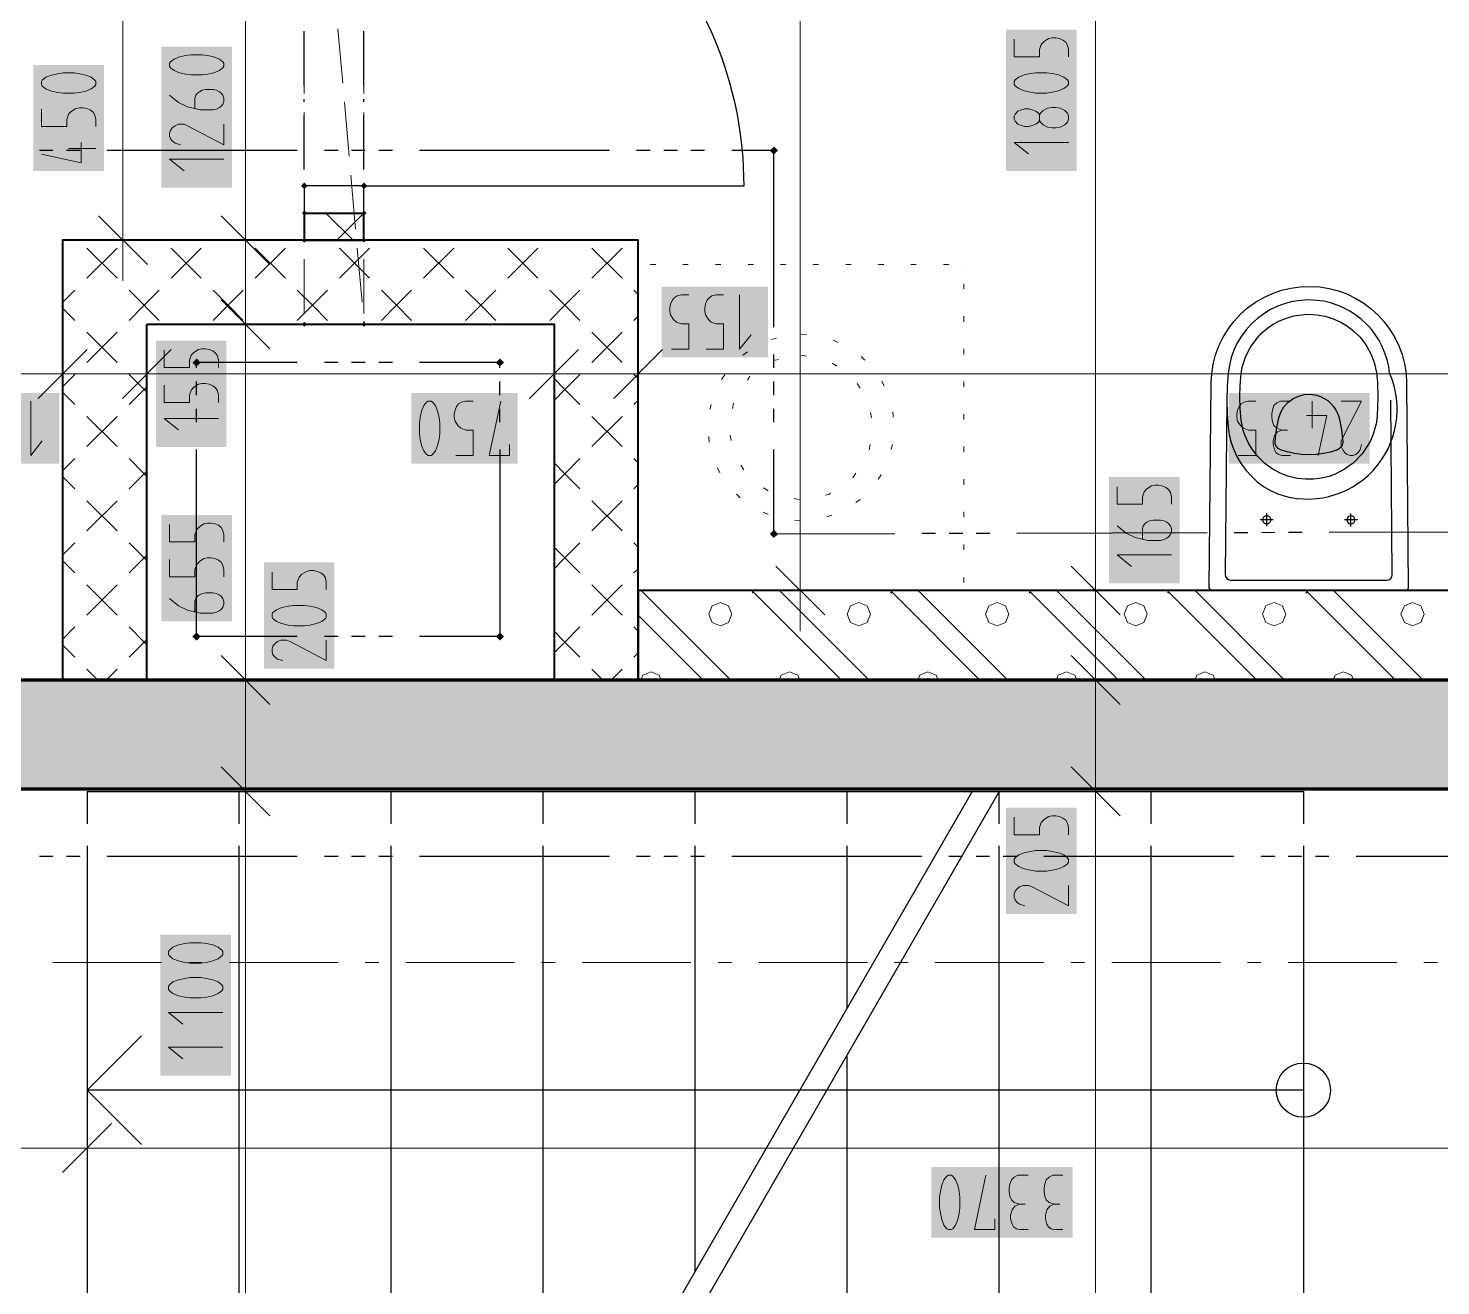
# Model space of a CAD drawing. Header units: millimetres. Extents: x 0 to 594, y 0 to 420.
# Drawn here: x 510.83 to 537.13, y 254.21 to 277.61 of the extents above; entities that cross this region are included whole.
import ezdxf

# ---------------------------------------------------------------- set-up
doc = ezdxf.new("R2010")
doc.units = ezdxf.units.MM
doc.header["$LTSCALE"] = 8
for name, color, linetype in [('PDF_Dvere', 7, 'Continuous'), ('PDF_Instalacni prizdivky', 7, 'Continuous'), ('PDF_Koty delkove', 7, 'Continuous'), ('PDF_Osy hlavni', 7, 'Continuous'), ('PDF_Pozarni useky', 7, 'Continuous'), ('PDF_Preklady', 7, 'Continuous'), ('PDF_Pricky CP', 7, 'Continuous'), ('PDF_Pricky zdene', 7, 'Continuous'), ('PDF_Sanita', 7, 'Continuous'), ('PDF_Schody 2D', 7, 'Continuous'), ('PDF_Steny obvodove nosne', 7, 'Continuous')]:
    doc.layers.add(name, color=color, linetype=linetype)

msp = doc.modelspace()

# ---------------------------------------------------------------- linework, layer by layer
at = {"layer": 'PDF_Dvere', "lineweight": 25}
msp.add_lwpolyline([(517.08, 274.728), (517.08, 274.68), (524.157, 274.68, 0.414214), (517.08, 281.756), (517.08, 281.249)], format="xyb", dxfattribs=at)
for points in [[(515.968, 276.548), (515.968, 277.559)], [(517.08, 276.548), (517.08, 277.559)], [(515.968, 276.244), (515.968, 276.295)], [(517.08, 276.244), (517.08, 276.295)], [(515.968, 274.981), (515.968, 275.992)], [(517.08, 274.981), (517.08, 275.992)], [(515.968, 274.68), (515.968, 274.728)]]:
    msp.add_lwpolyline(points, dxfattribs=at)
msp.add_lwpolyline([(515.968, 274.68), (515.968, 274.174), (517.08, 274.174), (517.08, 274.68)], close=True, dxfattribs=at)
at = {"layer": 'PDF_Dvere', "lineweight": 25, "transparency": 33554559}
for points in [[(515.968, 274.617), (515.905, 274.68), (516.031, 274.68), (515.968, 274.743)], [(517.08, 274.617), (517.017, 274.68), (517.143, 274.68), (517.08, 274.743)]]:
    msp.add_solid(points, dxfattribs=at)
at = {"layer": 'PDF_Instalacni prizdivky', "lineweight": 40}
msp.add_lwpolyline([(522.185, 265.48), (546.044, 265.48), (546.853, 265.48), (546.853, 267.148), (546.802, 267.148), (522.185, 267.148)], close=True, dxfattribs=at)
at = {"layer": 'PDF_Instalacni prizdivky', "lineweight": 9}
for points in [[(523.909, 265.48), (522.241, 267.148)], [(524.359, 267.092), (524.303, 267.148)], [(525.972, 265.48), (524.359, 267.092)], [(526.487, 265.48), (524.819, 267.148)], [(526.937, 267.092), (526.881, 267.148)], [(528.549, 265.48), (526.937, 267.092)], [(529.065, 265.48), (527.397, 267.148)], [(529.515, 267.092), (529.459, 267.148)], [(531.127, 265.48), (529.515, 267.092)], [(531.643, 265.48), (529.975, 267.148)], [(532.093, 267.092), (532.037, 267.148)], [(533.705, 265.48), (532.093, 267.092)], [(534.221, 265.48), (532.553, 267.148)], [(534.671, 267.092), (534.615, 267.148)], [(536.283, 265.48), (534.671, 267.092)], [(536.799, 265.48), (535.131, 267.148)], [(523.394, 265.48), (522.185, 266.688)], [(531.448, 266.922), (531.295, 266.859), (531.232, 266.706), (531.295, 266.553), (531.448, 266.489), (531.602, 266.553), (531.665, 266.706), (531.602, 266.859), (531.448, 266.922)], [(522.616, 265.48), (522.579, 265.57), (522.426, 265.633), (522.272, 265.57), (522.235, 265.48)], [(525.194, 265.48), (525.157, 265.57), (525.003, 265.633), (524.85, 265.57), (524.813, 265.48)], [(527.772, 265.48), (527.735, 265.57), (527.581, 265.633), (527.428, 265.57), (527.391, 265.48)], [(530.35, 265.48), (530.313, 265.57), (530.159, 265.633), (530.006, 265.57), (529.969, 265.48)], [(532.928, 265.48), (532.891, 265.57), (532.737, 265.633), (532.584, 265.57), (532.547, 265.48)], [(535.506, 265.48), (535.468, 265.57), (535.315, 265.633), (535.162, 265.57), (535.125, 265.48)]]:
    msp.add_lwpolyline(points, dxfattribs=at)
for points in [[(523.715, 266.922), (523.561, 266.859), (523.498, 266.706), (523.561, 266.553), (523.715, 266.489), (523.868, 266.553), (523.931, 266.706), (523.868, 266.859)], [(526.292, 266.922), (526.139, 266.859), (526.076, 266.706), (526.139, 266.553), (526.292, 266.489), (526.446, 266.553), (526.509, 266.706), (526.446, 266.859)], [(528.87, 266.922), (528.717, 266.859), (528.654, 266.706), (528.717, 266.553), (528.87, 266.489), (529.024, 266.553), (529.087, 266.706), (529.024, 266.859)], [(534.026, 266.922), (533.873, 266.859), (533.81, 266.706), (533.873, 266.553), (534.026, 266.489), (534.18, 266.553), (534.243, 266.706), (534.18, 266.859)], [(536.604, 266.922), (536.451, 266.859), (536.388, 266.706), (536.451, 266.553), (536.604, 266.489), (536.757, 266.553), (536.821, 266.706), (536.757, 266.859)]]:
    msp.add_lwpolyline(points, close=True, dxfattribs=at)
at = {"layer": 'PDF_Instalacni prizdivky', "lineweight": 9, "transparency": 33554559}
for points in [[(524.32, 267.088), (524.298, 267.11), (524.343, 267.11), (524.32, 267.133)], [(526.898, 267.088), (526.876, 267.11), (526.921, 267.11), (526.898, 267.133)], [(529.476, 267.088), (529.454, 267.11), (529.499, 267.11), (529.476, 267.133)], [(532.054, 267.088), (532.031, 267.11), (532.077, 267.11), (532.054, 267.133)], [(534.632, 267.088), (534.609, 267.11), (534.655, 267.11), (534.632, 267.133)]]:
    msp.add_solid(points, dxfattribs=at)
at = {"layer": 'PDF_Koty delkove', "lineweight": 18}
for points in [[(525.204, 267.148), (525.204, 281.791), (525.204, 286.407), (525.204, 287.873), (525.204, 344.032)], [(514.874, 154.678), (514.874, 158.52), (514.874, 177.159), (514.874, 209.93), (514.874, 214.679), (514.874, 216.145), (514.874, 218.851), (514.874, 225.105), (514.874, 228.883), (514.874, 230.45), (514.874, 236.71), (514.874, 237.072), (514.874, 239.144), (514.874, 242.166), (514.874, 244.508), (514.874, 250.265), (514.874, 251.095), (514.874, 252.287), (514.874, 263.407), (514.874, 265.48), (514.874, 272.102), (514.874, 273.669), (514.874, 286.407), (514.874, 287.873)], [(512.592, 273.669), (512.592, 278.218), (512.592, 286.407)], [(530.702, 216.145), (530.702, 217.156), (530.702, 220.555), (530.702, 227.687), (530.702, 235.404), (530.702, 237.072), (530.702, 239.144), (530.702, 263.407), (530.702, 265.48), (530.702, 267.148), (530.702, 285.396), (530.702, 286.407)], [(529.186, 277.407), (529.186, 277.083), (529.657, 277.083), (529.657, 277.218), (529.691, 277.312), (529.742, 277.366), (529.826, 277.42), (529.892, 277.433), (529.96, 277.433), (530.028, 277.42), (530.094, 277.393), (530.145, 277.352), (530.179, 277.299), (530.197, 277.218), (530.197, 277.083)], [(514.066, 277.121), (513.864, 277.121), (513.764, 277.107), (513.646, 277.08), (513.545, 277.04), (513.477, 276.986), (513.461, 276.959), (513.461, 276.905), (513.477, 276.878), (513.545, 276.824), (513.646, 276.784), (513.764, 276.756), (513.864, 276.743), (514.066, 276.743), (514.167, 276.756), (514.286, 276.784), (514.387, 276.824), (514.455, 276.878)], [(514.455, 276.878), (514.472, 276.905), (514.472, 276.959), (514.455, 276.986), (514.387, 277.04), (514.286, 277.08), (514.167, 277.107), (514.066, 277.121)], [(511.681, 276.781), (511.479, 276.781), (511.379, 276.767), (511.26, 276.74), (511.159, 276.7), (511.091, 276.646), (511.075, 276.619), (511.075, 276.565), (511.091, 276.538), (511.159, 276.484), (511.26, 276.444), (511.379, 276.416), (511.479, 276.402), (511.681, 276.402), (511.782, 276.416), (511.9, 276.444), (512.001, 276.484), (512.069, 276.538), (512.086, 276.565), (512.086, 276.619), (512.069, 276.646), (512.001, 276.7), (511.9, 276.74)], [(511.9, 276.74), (511.782, 276.767), (511.681, 276.781)], [(529.791, 276.785), (529.589, 276.785), (529.489, 276.772), (529.371, 276.745), (529.27, 276.704), (529.202, 276.651), (529.186, 276.623)], [(529.186, 276.623), (529.186, 276.57), (529.202, 276.542), (529.27, 276.489), (529.371, 276.448), (529.489, 276.421), (529.589, 276.407), (529.791, 276.407), (529.892, 276.421), (530.011, 276.448), (530.112, 276.489), (530.179, 276.542), (530.197, 276.57), (530.197, 276.623), (530.179, 276.651), (530.112, 276.704), (530.011, 276.745), (529.892, 276.772), (529.791, 276.785)], [(513.932, 276.122), (513.932, 276.311), (513.949, 276.365), (513.982, 276.406), (514.017, 276.432), (514.066, 276.459), (514.134, 276.473), (514.269, 276.473), (514.336, 276.459), (514.387, 276.432), (514.42, 276.406), (514.455, 276.365), (514.472, 276.311), (514.472, 276.257), (514.455, 276.203), (514.42, 276.163), (514.387, 276.136), (514.336, 276.108), (514.269, 276.095), (514.033, 276.095), (513.797, 276.149), (513.629, 276.23), (513.461, 276.365)], [(511.075, 276.106), (511.075, 275.782), (511.546, 275.782), (511.546, 275.917), (511.581, 276.011), (511.631, 276.065), (511.715, 276.119), (511.782, 276.133), (511.85, 276.133), (511.917, 276.119), (511.984, 276.092), (512.035, 276.052), (512.069, 275.998), (512.086, 275.917), (512.086, 275.782)], [(529.657, 275.894), (529.64, 275.867), (529.589, 275.827), (529.522, 275.8), (529.455, 275.786), (529.387, 275.786), (529.32, 275.8), (529.252, 275.827), (529.202, 275.881), (529.186, 275.922), (529.186, 275.975), (529.202, 276.016), (529.252, 276.07), (529.32, 276.097), (529.387, 276.111), (529.455, 276.111), (529.522, 276.097), (529.589, 276.07), (529.64, 276.03), (529.657, 276.003)], [(513.797, 275.798), (513.73, 275.825), (513.629, 275.825), (513.562, 275.798), (513.511, 275.758), (513.477, 275.717), (513.461, 275.663), (513.461, 275.609), (513.477, 275.555), (513.511, 275.515), (513.562, 275.474), (513.662, 275.446)], [(514.472, 275.825), (514.472, 275.446), (513.797, 275.798)], [(511.816, 275.485), (511.816, 275.106), (511.075, 275.269)], [(512.086, 275.377), (511.581, 275.377)], [(530.197, 275.489), (529.186, 275.489), (529.455, 275.274)], [(514.472, 275.177), (513.461, 275.177), (513.73, 274.961)], [(513.047, 273.214), (512.137, 274.124)], [(515.329, 273.214), (514.419, 274.124)], [(513.35, 273.669), (512.592, 273.669), (511.834, 273.669)], [(512.592, 273.669), (512.592, 272.911)], [(515.632, 273.669), (514.874, 273.669), (514.116, 273.669)], [(515.329, 271.647), (514.419, 272.557)], [(522.803, 271.638), (523.127, 271.638), (523.127, 272.109), (522.992, 272.109), (522.898, 272.143), (522.844, 272.194), (522.79, 272.277), (522.776, 272.344), (522.776, 272.412), (522.79, 272.48), (522.817, 272.546), (522.857, 272.597), (522.911, 272.631), (522.992, 272.649), (523.127, 272.649)], [(523.451, 271.638), (523.775, 271.638), (523.775, 272.109), (523.64, 272.109), (523.546, 272.143), (523.492, 272.194), (523.438, 272.277), (523.424, 272.344), (523.424, 272.412), (523.438, 272.48), (523.465, 272.546), (523.505, 272.597), (523.559, 272.631), (523.64, 272.649), (523.775, 272.649)], [(524.072, 272.649), (524.072, 271.638), (524.288, 271.906)], [(511.469, 271.936), (511.469, 271.178), (511.469, 270.42)], [(513.036, 271.936), (513.036, 271.178), (513.036, 270.42)], [(515.632, 272.102), (514.874, 272.102), (514.116, 272.102)], [(520.618, 271.936), (520.618, 271.178), (520.618, 270.42)], [(522.185, 271.936), (522.185, 271.178), (522.185, 270.42)], [(511.924, 271.633), (511.014, 270.723)], [(513.491, 271.633), (512.581, 270.723)], [(513.358, 271.62), (513.358, 271.296), (513.829, 271.296), (513.829, 271.432), (513.863, 271.526), (513.914, 271.58), (513.998, 271.633), (514.064, 271.647), (514.132, 271.647), (514.2, 271.633), (514.267, 271.607), (514.317, 271.566), (514.352, 271.513), (514.369, 271.432), (514.369, 271.296)], [(521.073, 271.633), (520.163, 270.723)], [(522.64, 271.633), (521.73, 270.723)], [(546.802, 271.178), (534.107, 271.178), (533.581, 271.178), (522.185, 271.178), (520.618, 271.178), (513.036, 271.178), (511.469, 271.178), (497.872, 271.178)], [(513.358, 270.972), (513.358, 270.648), (513.829, 270.648), (513.829, 270.784), (513.863, 270.878), (513.914, 270.932), (513.998, 270.985), (514.064, 270.999), (514.132, 270.999), (514.2, 270.985), (514.267, 270.959), (514.317, 270.918), (514.352, 270.865), (514.369, 270.784), (514.369, 270.648)], [(510.875, 270.673), (510.875, 269.662), (511.09, 269.931)], [(518.788, 269.662), (519.112, 269.662), (519.112, 270.133), (518.977, 270.133), (518.883, 270.167), (518.828, 270.218), (518.775, 270.302), (518.761, 270.368), (518.761, 270.436), (518.775, 270.504), (518.802, 270.571), (518.842, 270.621), (518.896, 270.656), (518.977, 270.673), (519.112, 270.673)], [(519.787, 269.863), (519.787, 269.662), (519.409, 269.662), (519.625, 270.673)], [(533.359, 269.662), (533.683, 269.662), (533.683, 270.133), (533.548, 270.133), (533.454, 270.167), (533.4, 270.218), (533.346, 270.302), (533.333, 270.368), (533.333, 270.436), (533.346, 270.504), (533.373, 270.571), (533.414, 270.621), (533.467, 270.656), (533.548, 270.673), (533.683, 270.673)], [(534.331, 270.673), (534.143, 270.673), (534.075, 270.638), (534.021, 270.588), (533.994, 270.504)], [(534.736, 270.673), (534.736, 270.167)], [(535.277, 270.673), (535.655, 270.673), (535.303, 269.998), (535.277, 269.931), (535.277, 269.83), (535.303, 269.763), (535.344, 269.712), (535.384, 269.678), (535.439, 269.662), (535.492, 269.662), (535.547, 269.678), (535.587, 269.712), (535.628, 269.763), (535.655, 269.863)], [(533.994, 270.504), (533.981, 270.436), (533.981, 270.368), (533.994, 270.285), (534.021, 270.218), (534.075, 270.167), (534.169, 270.133)], [(534.629, 270.403), (535.007, 270.403), (534.844, 269.662)], [(514.369, 270.351), (513.358, 270.351), (513.627, 270.136)], [(534.331, 269.662), (534.169, 269.662), (534.115, 269.678), (534.062, 269.712), (534.034, 269.763), (534.007, 269.863), (534.007, 269.931), (534.034, 270.032), (534.088, 270.1), (534.169, 270.133), (534.277, 270.133)], [(531.102, 269.08), (531.102, 268.756), (531.573, 268.756), (531.573, 268.892), (531.607, 268.986), (531.658, 269.04), (531.742, 269.093), (531.808, 269.107), (531.876, 269.107), (531.944, 269.093), (532.011, 269.067), (532.061, 269.026)], [(532.061, 269.026), (532.096, 268.973), (532.113, 268.892), (532.113, 268.756)], [(513.46, 268.375), (513.46, 268.051), (513.931, 268.051), (513.931, 268.186), (513.965, 268.28), (514.016, 268.335), (514.1, 268.388), (514.167, 268.402), (514.234, 268.402), (514.302, 268.388), (514.369, 268.361), (514.419, 268.321), (514.454, 268.267), (514.471, 268.186), (514.471, 268.051)], [(531.573, 268.108), (531.573, 268.297), (531.59, 268.351), (531.623, 268.392), (531.658, 268.418), (531.707, 268.445), (531.775, 268.459), (531.91, 268.459), (531.977, 268.445), (532.028, 268.418), (532.061, 268.392), (532.096, 268.351), (532.113, 268.297), (532.113, 268.244), (532.096, 268.189), (532.061, 268.149), (532.028, 268.122), (531.977, 268.094), (531.91, 268.081), (531.674, 268.081), (531.438, 268.135), (531.27, 268.216), (531.102, 268.351)], [(513.46, 267.727), (513.46, 267.403), (513.931, 267.403), (513.931, 267.538), (513.965, 267.632), (514.016, 267.687), (514.1, 267.74), (514.167, 267.754), (514.234, 267.754), (514.302, 267.74), (514.369, 267.713), (514.419, 267.673), (514.454, 267.619)], [(532.113, 267.811), (531.102, 267.811), (531.371, 267.595)], [(514.454, 267.619), (514.471, 267.538), (514.471, 267.403)], [(515.368, 267.491), (515.368, 267.167), (515.839, 267.167), (515.839, 267.302), (515.873, 267.396), (515.924, 267.45), (516.008, 267.504), (516.074, 267.517), (516.142, 267.517), (516.21, 267.504), (516.276, 267.477), (516.327, 267.436), (516.361, 267.383), (516.379, 267.302), (516.379, 267.167)], [(525.659, 266.693), (524.749, 267.603)], [(531.157, 266.693), (530.247, 267.603)], [(513.931, 266.755), (513.931, 266.944), (513.948, 266.998), (513.982, 267.039), (514.016, 267.065), (514.066, 267.092), (514.133, 267.106), (514.268, 267.106), (514.335, 267.092), (514.386, 267.065), (514.419, 267.039), (514.454, 266.998), (514.471, 266.944), (514.471, 266.89), (514.454, 266.836), (514.419, 266.795), (514.386, 266.769), (514.335, 266.741), (514.268, 266.727), (514.032, 266.727), (513.797, 266.782), (513.628, 266.863), (513.46, 266.998)], [(525.962, 267.148), (525.204, 267.148), (524.445, 267.148)], [(525.204, 267.148), (525.204, 266.39)], [(531.46, 267.148), (530.702, 267.148), (529.944, 267.148)], [(515.973, 266.869), (515.771, 266.869), (515.671, 266.856), (515.553, 266.829), (515.452, 266.788), (515.384, 266.735), (515.368, 266.707), (515.368, 266.654), (515.384, 266.626), (515.452, 266.573), (515.553, 266.532), (515.671, 266.505), (515.771, 266.491), (515.973, 266.491), (516.074, 266.505), (516.193, 266.532), (516.294, 266.573), (516.361, 266.626), (516.379, 266.654), (516.379, 266.707), (516.361, 266.735), (516.294, 266.788), (516.193, 266.829)], [(516.193, 266.829), (516.074, 266.856), (515.973, 266.869)], [(516.379, 266.221), (516.379, 265.843), (515.704, 266.195), (515.637, 266.221), (515.535, 266.221), (515.469, 266.195), (515.418, 266.154), (515.384, 266.114), (515.368, 266.059), (515.368, 266.006), (515.384, 265.952), (515.418, 265.911), (515.469, 265.871), (515.569, 265.843)], [(515.329, 265.025), (514.419, 265.935)], [(531.157, 265.025), (530.247, 265.935)], [(515.632, 265.48), (514.874, 265.48), (514.116, 265.48)], [(531.46, 265.48), (530.702, 265.48), (529.944, 265.48)], [(515.329, 262.953), (514.419, 263.862)], [(531.157, 262.953), (530.247, 263.862)], [(515.632, 263.407), (514.874, 263.407), (514.116, 263.407)], [(531.46, 263.407), (530.702, 263.407), (529.944, 263.407)], [(529.186, 262.926), (529.186, 262.602), (529.657, 262.602), (529.657, 262.737), (529.691, 262.831), (529.742, 262.886), (529.826, 262.939), (529.892, 262.953), (529.96, 262.953), (530.028, 262.939), (530.094, 262.912), (530.145, 262.872), (530.179, 262.818), (530.197, 262.737), (530.197, 262.602)], [(529.791, 262.305), (529.589, 262.305), (529.489, 262.291), (529.371, 262.264), (529.27, 262.224), (529.202, 262.17), (529.186, 262.143), (529.186, 262.089), (529.202, 262.062), (529.27, 262.008), (529.371, 261.968), (529.489, 261.94), (529.589, 261.926), (529.791, 261.926), (529.892, 261.94), (530.011, 261.968), (530.112, 262.008), (530.179, 262.062), (530.197, 262.089), (530.197, 262.143), (530.179, 262.17), (530.112, 262.224), (530.011, 262.264), (529.892, 262.291)], [(529.892, 262.291), (529.791, 262.305)], [(530.197, 261.657), (530.197, 261.278), (529.522, 261.63), (529.455, 261.657), (529.353, 261.657), (529.287, 261.63), (529.236, 261.589), (529.202, 261.549), (529.186, 261.495), (529.186, 261.441), (529.202, 261.387), (529.236, 261.346), (529.287, 261.306), (529.387, 261.278)], [(514.045, 260.589), (513.843, 260.589), (513.743, 260.575), (513.625, 260.549), (513.523, 260.508), (513.456, 260.455), (513.44, 260.427), (513.44, 260.374), (513.456, 260.346), (513.523, 260.293)], [(513.523, 260.293), (513.625, 260.252), (513.743, 260.225), (513.843, 260.211), (514.045, 260.211), (514.146, 260.225), (514.264, 260.252), (514.366, 260.293), (514.433, 260.346), (514.451, 260.374), (514.451, 260.427), (514.433, 260.455), (514.366, 260.508), (514.264, 260.549), (514.146, 260.575), (514.045, 260.589)], [(514.451, 259.293), (513.44, 259.293), (513.708, 259.077)], [(514.451, 258.645), (513.44, 258.645), (513.708, 258.429)], [(511.924, 257.527), (511.924, 256.769), (511.924, 256.01)], [(512.379, 257.224), (511.469, 256.314)], [(545.994, 256.769), (528.82, 256.769), (515.851, 256.769), (511.924, 256.769), (503.432, 256.769), (489.075, 256.769), (483.01, 256.769), (472.901, 256.769), (471.435, 256.769), (437.416, 256.769), (431.451, 256.769), (419.32, 256.769), (408.047, 256.769)], [(528.135, 256.077), (528.094, 256.178), (528.041, 256.246), (528.013, 256.263), (527.96, 256.263), (527.932, 256.246), (527.879, 256.178), (527.838, 256.077), (527.811, 255.959), (527.798, 255.858)], [(528.824, 255.453), (528.824, 255.252), (528.446, 255.252), (528.661, 256.263)], [(529.444, 256.263), (529.256, 256.263), (529.188, 256.229), (529.134, 256.178), (529.107, 256.094), (529.094, 256.027), (529.094, 255.959), (529.107, 255.875), (529.134, 255.808), (529.188, 255.758), (529.282, 255.723)], [(530.092, 256.263), (529.904, 256.263), (529.836, 256.229), (529.782, 256.178), (529.755, 256.094), (529.742, 256.027), (529.742, 255.959), (529.755, 255.875), (529.782, 255.808), (529.836, 255.758), (529.93, 255.723)], [(527.798, 255.858), (527.798, 255.656), (527.811, 255.556), (527.838, 255.437), (527.879, 255.336), (527.932, 255.268), (527.96, 255.252), (528.013, 255.252), (528.041, 255.268), (528.094, 255.336), (528.135, 255.437), (528.162, 255.556), (528.176, 255.656), (528.176, 255.858), (528.162, 255.959), (528.135, 256.077)], [(529.444, 255.252), (529.282, 255.252), (529.228, 255.268), (529.175, 255.303), (529.147, 255.353), (529.12, 255.453), (529.12, 255.521), (529.147, 255.622), (529.201, 255.69), (529.282, 255.723), (529.39, 255.723)], [(530.092, 255.252), (529.93, 255.252), (529.876, 255.268), (529.823, 255.303), (529.795, 255.353), (529.768, 255.453), (529.768, 255.521), (529.795, 255.622), (529.849, 255.69)], [(529.849, 255.69), (529.93, 255.723), (530.038, 255.723)]]:
    msp.add_lwpolyline(points, dxfattribs=at)
for points in [[(529.96, 276.137), (529.892, 276.137), (529.808, 276.123), (529.724, 276.084), (529.674, 276.03), (529.657, 276.003), (529.657, 275.894), (529.674, 275.867), (529.724, 275.813), (529.808, 275.773), (529.892, 275.759), (529.96, 275.759), (530.044, 275.773), (530.129, 275.813), (530.179, 275.867), (530.197, 275.922), (530.197, 275.975), (530.179, 276.03), (530.129, 276.084), (530.044, 276.123)], [(518.113, 270.267), (518.113, 270.065), (518.127, 269.965), (518.154, 269.847), (518.194, 269.746), (518.247, 269.678), (518.275, 269.662), (518.328, 269.662), (518.356, 269.678), (518.409, 269.746), (518.45, 269.847), (518.478, 269.965), (518.491, 270.065), (518.491, 270.267), (518.478, 270.368), (518.45, 270.487), (518.409, 270.588), (518.356, 270.656), (518.328, 270.673), (518.275, 270.673), (518.247, 270.656), (518.194, 270.588), (518.154, 270.487), (518.127, 270.368)], [(514.045, 259.941), (513.843, 259.941), (513.743, 259.927), (513.625, 259.901), (513.523, 259.86), (513.456, 259.807), (513.44, 259.779), (513.44, 259.726), (513.456, 259.698), (513.523, 259.645), (513.625, 259.604), (513.743, 259.576), (513.843, 259.563), (514.045, 259.563), (514.146, 259.576), (514.264, 259.604), (514.366, 259.645), (514.433, 259.698), (514.451, 259.726), (514.451, 259.779), (514.433, 259.807), (514.366, 259.86), (514.264, 259.901), (514.146, 259.927)]]:
    msp.add_lwpolyline(points, close=True, dxfattribs=at)
at = {"layer": 'PDF_Koty delkove', "color": 7, "lineweight": 18, "true_color": 0xffffff, "transparency": 33554559}
for points in [[(530.348, 274.959), (530.348, 277.585), (529.034, 274.959), (529.034, 277.585)], [(514.623, 274.647), (514.623, 277.272), (513.309, 274.647), (513.309, 277.272)], [(512.238, 274.955), (512.238, 276.932), (510.924, 274.955), (510.924, 276.932)], [(524.602, 272.8), (522.625, 272.8), (524.602, 271.486), (522.625, 271.486)], [(514.52, 269.821), (514.52, 271.798), (513.206, 269.821), (513.206, 271.798)], [(511.405, 270.824), (509.427, 270.824), (511.405, 269.51), (509.427, 269.51)], [(519.939, 270.824), (517.962, 270.824), (519.939, 269.51), (517.962, 269.51)], [(535.807, 270.824), (533.181, 270.824), (535.807, 269.51), (533.181, 269.51)], [(532.264, 267.281), (532.264, 269.258), (530.95, 267.281), (530.95, 269.258)], [(514.623, 266.576), (514.623, 268.553), (513.308, 266.576), (513.308, 268.553)], [(516.53, 265.691), (516.53, 267.669), (515.216, 265.691), (515.216, 267.669)], [(530.348, 261.127), (530.348, 263.104), (529.034, 261.127), (529.034, 263.104)], [(514.602, 258.115), (514.602, 260.74), (513.288, 258.115), (513.288, 260.74)], [(530.272, 256.415), (527.646, 256.415), (530.272, 255.101), (527.646, 255.101)]]:
    msp.add_solid(points, dxfattribs=at)
at = {"layer": 'PDF_Osy hlavni', "lineweight": 18}
for points in [[(513.311, 260.223), (511.289, 260.223)], [(514.069, 260.223), (513.817, 260.223)], [(516.597, 260.223), (514.575, 260.223)], [(517.355, 260.223), (517.102, 260.223)], [(519.882, 260.223), (517.86, 260.223)], [(520.641, 260.223), (520.388, 260.223)], [(523.168, 260.223), (521.146, 260.223)], [(523.926, 260.223), (523.673, 260.223)], [(526.454, 260.223), (524.432, 260.223)], [(527.212, 260.223), (526.959, 260.223)], [(529.739, 260.223), (527.717, 260.223)], [(530.498, 260.223), (530.245, 260.223)], [(533.025, 260.223), (531.003, 260.223)], [(533.783, 260.223), (533.53, 260.223)], [(536.311, 260.223), (534.289, 260.223)], [(537.069, 260.223), (536.816, 260.223)]]:
    msp.add_lwpolyline(points, dxfattribs=at)
at = {"layer": 'PDF_Pozarni useky', "lineweight": 30}
for points in [[(511.289, 275.337), (511.036, 275.337)], [(511.795, 275.337), (511.542, 275.337)], [(515.838, 275.337), (512.3, 275.337)], [(516.597, 275.337), (516.344, 275.337)], [(517.102, 275.337), (516.849, 275.337)], [(517.608, 275.337), (517.355, 275.337)], [(521.652, 275.337), (518.113, 275.337)], [(522.41, 275.337), (522.157, 275.337)], [(522.915, 275.337), (522.663, 275.337)], [(523.421, 275.337), (523.168, 275.337)], [(524.713, 275.337), (523.926, 275.337)], [(524.713, 272.049), (524.713, 275.337)], [(524.713, 271.291), (524.713, 271.543)], [(513.963, 271.291), (513.963, 271.39)], [(515.838, 271.39), (513.963, 271.39)], [(516.597, 271.39), (516.344, 271.39)], [(517.102, 271.39), (516.849, 271.39)], [(517.608, 271.39), (517.355, 271.39)], [(519.612, 271.39), (518.113, 271.39)], [(519.612, 271.291), (519.612, 271.39)], [(513.963, 270.785), (513.963, 271.038)], [(519.612, 270.785), (519.612, 271.038)], [(524.713, 270.785), (524.713, 271.038)], [(513.963, 270.28), (513.963, 270.532)], [(519.612, 270.28), (519.612, 270.532)], [(524.713, 270.28), (524.713, 270.532)], [(513.963, 266.291), (513.963, 269.774)], [(519.612, 269.774), (519.612, 266.291), (518.113, 266.291)], [(524.713, 268.199), (524.713, 269.774)], [(526.964, 268.205), (524.713, 268.199)], [(527.722, 268.207), (527.469, 268.207)], [(528.227, 268.209), (527.975, 268.208)], [(528.733, 268.21), (528.48, 268.209)], [(532.777, 268.22), (529.238, 268.211)], [(533.535, 268.222), (533.282, 268.222)], [(534.04, 268.224), (533.788, 268.223)], [(534.546, 268.225), (534.293, 268.224)], [(538.59, 268.235), (535.051, 268.226)], [(515.838, 266.291), (513.963, 266.291)], [(516.597, 266.291), (516.344, 266.291)], [(517.102, 266.291), (516.849, 266.291)], [(517.608, 266.291), (517.355, 266.291)], [(511.289, 262.193), (511.036, 262.193)], [(511.795, 262.193), (511.542, 262.193)], [(515.838, 262.193), (512.3, 262.193)], [(516.597, 262.193), (516.344, 262.193)], [(517.102, 262.193), (516.849, 262.193)], [(517.608, 262.193), (517.355, 262.193)], [(521.652, 262.193), (518.113, 262.193)], [(522.41, 262.193), (522.157, 262.193)], [(522.915, 262.193), (522.663, 262.193)], [(523.421, 262.193), (523.168, 262.193)], [(527.465, 262.193), (523.926, 262.193)], [(528.223, 262.193), (527.97, 262.193)], [(528.728, 262.193), (528.476, 262.193)], [(529.234, 262.193), (528.981, 262.193)], [(533.278, 262.193), (529.739, 262.193)], [(534.036, 262.193), (533.783, 262.193)], [(534.541, 262.193), (534.289, 262.193)], [(535.047, 262.193), (534.794, 262.193)], [(539.091, 262.193), (535.552, 262.193)]]:
    msp.add_lwpolyline(points, dxfattribs=at)
at = {"layer": 'PDF_Pozarni useky', "lineweight": 30, "transparency": 33554559}
for points in [[(524.713, 275.261), (524.637, 275.337), (524.789, 275.337), (524.713, 275.413)], [(524.789, 275.337), (524.713, 275.261), (524.713, 275.413), (524.637, 275.337)], [(513.963, 271.314), (513.887, 271.39), (514.039, 271.39), (513.963, 271.466)], [(514.039, 271.39), (513.963, 271.314), (513.963, 271.466), (513.887, 271.39)], [(519.612, 271.314), (519.536, 271.39), (519.688, 271.39), (519.612, 271.466)], [(519.688, 271.39), (519.612, 271.314), (519.612, 271.466), (519.536, 271.39)], [(524.789, 268.2), (524.713, 268.124), (524.713, 268.275), (524.637, 268.199)], [(524.713, 268.124), (524.637, 268.199), (524.789, 268.199), (524.713, 268.275)], [(513.963, 266.215), (513.887, 266.291), (514.039, 266.291), (513.963, 266.367)], [(514.039, 266.291), (513.963, 266.215), (513.963, 266.367), (513.887, 266.291)], [(519.688, 266.291), (519.612, 266.215), (519.612, 266.367), (519.536, 266.291)], [(519.612, 266.215), (519.536, 266.291), (519.688, 266.291), (519.612, 266.367)]]:
    msp.add_solid(points, dxfattribs=at)
at = {"layer": 'PDF_Preklady', "lineweight": 18}
for points in [[(516.685, 276.593), (516.596, 277.6)], [(515.968, 276.396), (515.968, 277.407)], [(517.08, 276.396), (517.08, 277.407)], [(516.804, 275.233), (516.716, 276.24)], [(515.968, 275.031), (515.968, 276.042)], [(517.08, 275.031), (517.08, 276.042)], [(516.924, 273.874), (516.835, 274.881)], [(515.968, 274.174), (515.968, 274.677)], [(517.08, 274.174), (517.08, 274.677)], [(515.968, 273.666), (515.968, 273.669), (515.968, 274.174)], [(517.08, 273.666), (517.08, 273.669), (517.08, 274.174)], [(517.044, 272.514), (516.955, 273.521)], [(515.968, 272.302), (515.968, 273.313)], [(517.08, 272.302), (517.08, 273.313)], [(515.99, 272.102), (515.968, 272.102)], [(516.344, 272.102), (517.08, 272.102), (517.075, 272.162)]]:
    msp.add_lwpolyline(points, dxfattribs=at)
at = {"layer": 'PDF_Preklady', "lineweight": 18, "transparency": 33554559}
for points in [[(515.968, 274.129), (515.922, 274.174), (516.013, 274.174), (515.968, 274.22)], [(515.968, 274.129), (515.922, 274.174), (516.013, 274.174), (515.968, 274.22)], [(517.08, 274.129), (517.035, 274.174), (517.126, 274.174), (517.08, 274.22)], [(517.08, 274.129), (517.035, 274.174), (517.126, 274.174), (517.08, 274.22)], [(515.968, 273.623), (515.922, 273.669), (516.013, 273.669), (515.968, 273.714)], [(515.968, 273.623), (515.922, 273.669), (516.013, 273.669), (515.968, 273.714)], [(517.08, 273.623), (517.035, 273.669), (517.126, 273.669), (517.08, 273.714)], [(517.08, 273.623), (517.035, 273.669), (517.126, 273.669), (517.08, 273.714)], [(515.968, 272.056), (515.922, 272.102), (516.013, 272.102), (515.968, 272.147)], [(516.013, 272.102), (515.968, 272.056), (515.968, 272.147), (515.922, 272.102)], [(517.084, 272.056), (517.035, 272.098), (517.125, 272.106), (517.076, 272.147)], [(517.126, 272.102), (517.08, 272.056), (517.08, 272.147), (517.035, 272.102)], [(517.08, 272.056), (517.035, 272.102), (517.126, 272.102), (517.08, 272.147)]]:
    msp.add_solid(points, dxfattribs=at)
at = {"layer": 'PDF_Pricky CP', "lineweight": 40}
for points in [[(513.036, 273.669), (511.469, 273.669), (511.469, 265.53), (511.469, 265.48), (513.036, 265.48), (513.036, 272.102)], [(513.036, 272.102), (515.968, 272.102), (517.08, 272.102), (520.618, 272.102), (520.618, 265.48), (522.185, 265.48), (522.185, 267.148), (522.185, 272.102), (522.185, 273.669), (517.08, 273.669), (515.968, 273.669), (513.036, 273.669)]]:
    msp.add_lwpolyline(points, dxfattribs=at)
at = {"layer": 'PDF_Pricky CP', "lineweight": 9}
for points in [[(512.483, 272.959), (511.922, 273.52)], [(512.483, 273.52), (511.922, 272.959)], [(514.05, 272.959), (513.489, 273.52)], [(514.05, 273.52), (513.489, 272.959)], [(515.617, 272.959), (515.056, 273.52)], [(515.617, 273.52), (515.056, 272.959)], [(517.184, 272.959), (516.623, 273.52)], [(517.184, 273.52), (516.623, 272.959)], [(518.751, 272.959), (518.19, 273.52)], [(518.751, 273.52), (518.19, 272.959)], [(520.318, 272.959), (519.757, 273.52)], [(520.318, 273.52), (519.757, 272.959)], [(521.885, 272.959), (521.324, 273.52)], [(521.885, 273.52), (521.324, 272.959)], [(511.469, 272.506), (511.699, 272.736)], [(513.036, 272.405), (512.986, 272.456), (512.705, 272.736)], [(513.036, 272.506), (513.266, 272.736)], [(514.553, 272.456), (514.272, 272.736)], [(514.833, 272.175), (514.553, 272.456), (514.833, 272.736)], [(516.12, 272.456), (515.839, 272.736)], [(516.4, 272.175), (516.12, 272.456), (516.4, 272.736)], [(517.687, 272.456), (517.406, 272.736)], [(517.967, 272.175), (517.687, 272.456), (517.967, 272.736)], [(519.254, 272.456), (518.973, 272.736)], [(519.534, 272.175), (519.254, 272.456), (519.534, 272.736)], [(520.821, 272.456), (520.54, 272.736)], [(521.101, 272.175), (520.821, 272.456), (521.101, 272.736)], [(522.185, 272.658), (522.107, 272.736)], [(512.705, 272.175), (512.986, 272.456), (513.036, 272.506)], [(511.699, 272.175), (511.469, 272.405)], [(513.266, 272.175), (513.036, 272.405)], [(514.553, 272.456), (514.272, 272.175)], [(516.12, 272.456), (515.839, 272.175)], [(517.687, 272.456), (517.406, 272.175)], [(519.254, 272.456), (518.973, 272.175)], [(520.821, 272.456), (520.54, 272.175)], [(522.185, 272.253), (522.107, 272.175)], [(512.483, 271.392), (511.922, 271.953)], [(512.483, 271.953), (511.922, 271.392)], [(521.885, 271.392), (521.324, 271.953)], [(521.885, 271.953), (521.324, 271.392)], [(511.469, 270.939), (511.699, 271.169)], [(513.036, 270.838), (512.986, 270.889), (512.705, 271.169)], [(520.618, 270.686), (520.821, 270.889), (521.101, 271.169)], [(522.185, 271.091), (522.107, 271.169)], [(512.705, 270.608), (512.986, 270.889), (513.036, 270.939)], [(521.101, 270.608), (520.821, 270.889), (520.618, 271.091)], [(511.699, 270.608), (511.469, 270.838)], [(522.185, 270.686), (522.107, 270.608)], [(512.483, 269.825), (511.922, 270.386)], [(512.483, 270.386), (511.922, 269.825)], [(521.885, 269.825), (521.324, 270.386)], [(521.885, 270.386), (521.324, 269.825)], [(511.469, 269.372), (511.699, 269.602)], [(513.036, 269.271), (512.986, 269.322), (512.705, 269.602)], [(520.618, 269.119), (520.821, 269.322), (521.101, 269.602)], [(522.185, 269.524), (522.107, 269.602)], [(512.705, 269.041), (512.986, 269.322), (513.036, 269.372)], [(521.101, 269.041), (520.821, 269.322), (520.618, 269.524)], [(511.699, 269.041), (511.469, 269.271)], [(522.185, 269.119), (522.107, 269.041)], [(512.483, 268.258), (511.922, 268.819)], [(512.483, 268.819), (511.922, 268.258)], [(521.885, 268.258), (521.324, 268.819)], [(521.885, 268.819), (521.324, 268.258)], [(511.469, 267.805), (511.699, 268.035)], [(513.036, 267.704), (512.986, 267.755), (512.705, 268.035)], [(520.618, 267.552), (520.821, 267.755), (521.101, 268.035)], [(522.185, 267.957), (522.107, 268.035)], [(512.705, 267.474), (512.986, 267.755), (513.036, 267.805)], [(521.101, 267.474), (520.821, 267.755), (520.618, 267.957)], [(511.699, 267.474), (511.469, 267.704)], [(522.185, 267.552), (522.107, 267.474)], [(512.483, 266.691), (511.922, 267.252)], [(512.483, 267.252), (511.922, 266.691)], [(521.885, 266.691), (521.324, 267.252)], [(521.885, 267.252), (521.324, 266.691)], [(511.469, 266.238), (511.699, 266.468)], [(513.036, 266.137), (512.986, 266.188), (512.705, 266.468)], [(520.618, 265.985), (520.821, 266.188), (521.101, 266.468)], [(522.185, 266.39), (522.107, 266.468)], [(512.705, 265.907), (512.986, 266.188), (513.036, 266.238)], [(521.101, 265.907), (520.821, 266.188), (520.618, 266.39)], [(511.699, 265.907), (511.469, 266.137)], [(522.185, 265.985), (522.107, 265.907)], [(512.126, 265.48), (511.922, 265.685)], [(512.483, 265.685), (512.278, 265.48)], [(521.528, 265.48), (521.324, 265.685)], [(521.885, 265.685), (521.68, 265.48)]]:
    msp.add_lwpolyline(points, dxfattribs=at)
at = {"layer": 'PDF_Pricky zdene', "lineweight": 40}
for points in [[(515.968, 274.174), (517.08, 274.174)], [(515.968, 274.174), (515.968, 273.669), (517.08, 273.669), (517.08, 274.174)]]:
    msp.add_lwpolyline(points, dxfattribs=at)
at = {"layer": 'PDF_Pricky zdene', "lineweight": 9}
for points in [[(516.878, 273.669), (516.372, 274.174)], [(517.08, 274.174), (516.575, 273.669)]]:
    msp.add_lwpolyline(points, dxfattribs=at)
at = {"layer": 'PDF_Sanita', "lineweight": 13}
for points in [[(522.185, 273.214), (522.185, 273.214)], [(522.185, 273.214), (522.185, 273.214)], [(522.511, 273.214), (522.41, 273.214)], [(523.117, 273.214), (523.016, 273.214)], [(523.724, 273.214), (523.623, 273.214)], [(524.331, 273.214), (524.23, 273.214)], [(524.937, 273.214), (524.836, 273.214)], [(525.544, 273.214), (525.443, 273.214)], [(526.15, 273.214), (526.049, 273.214)], [(526.757, 273.214), (526.656, 273.214)], [(527.364, 273.214), (527.262, 273.214)], [(527.97, 273.214), (527.869, 273.214)], [(528.251, 273.214), (528.251, 273.214)], [(528.251, 273.214), (528.251, 273.214)], [(522.185, 272.757), (522.185, 272.858)], [(528.251, 272.757), (528.251, 272.858)], [(522.185, 272.15), (522.185, 272.251)], [(528.251, 272.15), (528.251, 272.251)], [(524.665, 271.82), (524.762, 271.846)], [(525.218, 271.914), (525.319, 271.905)], [(525.813, 271.808), (525.905, 271.766)], [(522.185, 271.543), (522.185, 271.644)], [(524.136, 271.53), (524.218, 271.588)], [(524.699, 271.424), (524.702, 271.426), (524.798, 271.445)], [(525.218, 271.529), (525.317, 271.509)], [(526.336, 271.505), (526.407, 271.434)], [(528.251, 271.543), (528.251, 271.644)], [(523.738, 271.077), (523.796, 271.16)], [(525.801, 271.381), (525.885, 271.325)], [(522.185, 270.937), (522.185, 271.038)], [(524.218, 271.064), (524.265, 271.134)], [(526.261, 271), (526.317, 270.916)], [(526.722, 271.041), (526.765, 270.949)], [(528.251, 270.937), (528.251, 271.038)], [(523.941, 270.535), (523.961, 270.634)], [(522.185, 270.33), (522.185, 270.431)], [(523.52, 270.514), (523.546, 270.612)], [(526.511, 270.46), (526.531, 270.36)], [(526.926, 270.472), (526.935, 270.372)], [(528.251, 270.33), (528.251, 270.431)], [(523.509, 269.911), (523.5, 270.012)], [(523.918, 269.94), (523.899, 270.039)], [(526.503, 269.865), (526.484, 269.765)], [(526.922, 269.868), (526.896, 269.771)], [(522.185, 269.724), (522.185, 269.825)], [(528.251, 269.724), (528.251, 269.825)], [(523.705, 269.34), (523.663, 269.432)], [(524.154, 269.394), (524.098, 269.478)], [(526.24, 269.33), (526.184, 269.246)], [(526.711, 269.303), (526.653, 269.22)], [(522.185, 269.117), (522.185, 269.218)], [(524.603, 269.002), (524.519, 269.058)], [(528.251, 269.117), (528.251, 269.218)], [(524.086, 268.872), (524.014, 268.943)], [(525.181, 268.84), (525.081, 268.86)], [(525.769, 268.959), (525.734, 268.936), (525.676, 268.924)], [(526.319, 268.844), (526.236, 268.786)], [(522.185, 268.51), (522.185, 268.612)], [(524.604, 268.562), (524.512, 268.605)], [(525.793, 268.547), (525.695, 268.521)], [(528.251, 268.51), (528.251, 268.612)], [(525.197, 268.45), (525.096, 268.459)], [(522.185, 267.904), (522.185, 268.005)], [(528.251, 267.904), (528.251, 268.005)], [(522.185, 267.297), (522.185, 267.398)], [(528.251, 267.297), (528.251, 267.398)], [(522.185, 267.148), (522.185, 267.148)], [(522.185, 267.148), (522.185, 267.148)], [(522.511, 267.148), (522.41, 267.148)], [(523.117, 267.148), (523.016, 267.148)], [(523.724, 267.148), (523.623, 267.148)], [(524.331, 267.148), (524.23, 267.148)], [(524.937, 267.148), (524.836, 267.148)], [(525.544, 267.148), (525.443, 267.148)], [(526.15, 267.148), (526.049, 267.148)], [(526.757, 267.148), (526.656, 267.148)], [(527.364, 267.148), (527.262, 267.148)], [(527.97, 267.148), (527.869, 267.148)], [(528.251, 267.148), (528.251, 267.148)], [(528.251, 267.148), (528.251, 267.148)]]:
    msp.add_lwpolyline(points, dxfattribs=at)
at = {"layer": 'PDF_Sanita', "lineweight": 25}
for points in [[(536.493, 271.003), (536.524, 267.198), (536.524, 267.197), (536.509, 267.161), (536.473, 267.147), (532.869, 267.149), (532.868, 267.149), (532.833, 267.165), (532.818, 267.2), (532.854, 271.006), (532.865, 271.185), (532.892, 271.361), (532.937, 271.533), (532.999, 271.701), (533.076, 271.861), (533.17, 272.013), (533.278, 272.156), (533.399, 272.288), (533.533, 272.407), (533.678, 272.512), (533.832, 272.602), (533.994, 272.677), (534.162, 272.735), (534.335, 272.777), (534.512, 272.801), (534.691, 272.808, -0.40912)], [(536.177, 271.19), (536.159, 271.318), (536.13, 271.444), (536.09, 271.568), (536.04, 271.688), (535.98, 271.803), (535.91, 271.913), (535.83, 272.016), (535.742, 272.112), (535.646, 272.2), (535.543, 272.28), (535.434, 272.35), (535.319, 272.411), (535.199, 272.461), (535.075, 272.501), (534.949, 272.53), (534.819, 272.548), (534.671, 272.555), (534.523, 272.548), (534.377, 272.526), (534.234, 272.49), (534.094, 272.44), (533.96, 272.376), (533.833, 272.3), (533.714, 272.211), (533.604, 272.111), (533.505, 272.001), (533.416, 271.882), (533.34, 271.755), (533.277, 271.621), (533.228, 271.482), (533.192, 271.338), (533.171, 271.193), (533.153, 270.942), (533.147, 270.692), (533.152, 270.443), (533.17, 270.192), (533.191, 270.047), (533.227, 269.903), (533.276, 269.764), (533.339, 269.63), (533.415, 269.503), (533.503, 269.383), (533.602, 269.273), (533.712, 269.173), (533.831, 269.084), (533.958, 269.008), (534.092, 268.944, 0.655079)], [(533.888, 268.539, 0.414228), (533.813, 268.463, 0.41429), (533.888, 268.387, 0.414306), (533.964, 268.463, 0.414238)], [(535.455, 268.538, 0.41417), (535.38, 268.462, 0.41417), (535.455, 268.386, 0.414147), (535.531, 268.462, 0.414139)]]:
    msp.add_lwpolyline(points, format="xyb", close=True, dxfattribs=at)
for points in [[(535.405, 272.058), (535.456, 272.02), (535.518, 271.969), (535.625, 271.861), (535.72, 271.741), (535.753, 271.692), (535.835, 271.538), (535.896, 271.375), (535.897, 271.369), (535.932, 271.208), (535.95, 271.022), (535.95, 271.022), (535.951, 271.002), (535.957, 270.739), (535.944, 270.401), (535.943, 270.39), (535.923, 270.24), (535.92, 270.228), (535.878, 270.077), (535.819, 269.932), (535.786, 269.869), (535.658, 269.682), (535.5, 269.52), (535.339, 269.403), (535.163, 269.313), (535.049, 269.272), (534.905, 269.237), (534.758, 269.218), (534.61, 269.217), (534.463, 269.233), (534.299, 269.272), (534.141, 269.332), (533.992, 269.413), (533.855, 269.513), (533.726, 269.638), (533.615, 269.78), (533.615, 269.78), (533.548, 269.892), (533.493, 270.011), (533.452, 270.127), (533.411, 270.32), (533.395, 270.526), (533.395, 270.526), (533.39, 270.753), (533.395, 270.963), (533.412, 271.189), (533.433, 271.304), (533.465, 271.416), (533.465, 271.416), (533.494, 271.495), (533.494, 271.495), (533.587, 271.679), (533.708, 271.846), (533.8, 271.942), (533.901, 272.028), (534.011, 272.102), (534.127, 272.165), (534.258, 272.219), (534.394, 272.258), (534.533, 272.281), (534.675, 272.289), (534.828, 272.279), (534.979, 272.252), (535.125, 272.206), (535.265, 272.143), (535.265, 272.143), (535.361, 272.087), (535.393, 272.066), (535.405, 272.058)], [(533.147, 270.693), (533.116, 267.443), (533.123, 267.405), (533.145, 267.371), (533.178, 267.349), (533.216, 267.341), (533.217, 267.341), (536.125, 267.339), (536.126, 267.339), (536.164, 267.347), (536.197, 267.369), (536.219, 267.402), (536.226, 267.441), (536.2, 270.69)], [(534.808, 269.677), (534.673, 269.671), (534.537, 269.677), (534.403, 269.695), (534.271, 269.726), (534.142, 269.767), (534.1, 269.791), (534.068, 269.826), (534.048, 269.87), (534.044, 269.918), (534.067, 270.142), (534.112, 270.363), (534.112, 270.362), (534.15, 270.469), (534.209, 270.566), (534.285, 270.65), (534.377, 270.718), (534.48, 270.766), (534.59, 270.793), (534.703, 270.799), (534.815, 270.782), (534.889, 270.757), (534.959, 270.724), (535.024, 270.681), (535.083, 270.629), (535.134, 270.571), (535.177, 270.506), (535.211, 270.435), (535.235, 270.361), (535.235, 270.362), (535.279, 270.141), (535.302, 269.917), (535.297, 269.869), (535.278, 269.826), (535.246, 269.79), (535.204, 269.767)], [(535.861, 270.03), (535.853, 270.009)], [(535.204, 269.767), (535.075, 269.725), (534.943, 269.695), (534.808, 269.677)], [(533.888, 268.342), (533.888, 268.584)], [(535.455, 268.34), (535.455, 268.583)], [(534.01, 268.463), (533.767, 268.463)], [(535.577, 268.462), (535.334, 268.462)], [(533.887, 267.149), (533.913, 267.149)], [(535.429, 267.147), (535.454, 267.147)]]:
    msp.add_lwpolyline(points, dxfattribs=at)
at = {"layer": 'PDF_Schody 2D', "lineweight": 25}
for points in [[(511.924, 263.407), (511.924, 262.801)], [(511.924, 263.407), (534.57, 263.407)], [(514.755, 262.801), (514.755, 263.407)], [(517.586, 262.801), (517.586, 263.407)], [(520.416, 262.801), (520.416, 263.407)], [(528.403, 263.407), (521.749, 251.882)], [(528.908, 263.407), (522.254, 251.882)], [(523.247, 262.801), (523.247, 263.407)], [(526.078, 262.801), (526.078, 263.407)], [(528.908, 262.801), (528.908, 263.407)], [(531.739, 262.801), (531.739, 263.407)], [(534.57, 263.407), (534.57, 262.801)], [(511.924, 262.396), (511.924, 240.155)], [(514.755, 252.287), (514.755, 262.396)], [(517.586, 252.287), (517.586, 262.396)], [(520.416, 252.287), (520.416, 262.396)], [(523.247, 254.477), (523.247, 262.396)], [(526.078, 259.38), (526.078, 262.396)], [(528.908, 252.287), (528.908, 262.396)], [(531.739, 252.287), (531.739, 262.396)], [(534.57, 262.396), (534.57, 240.155)], [(534.57, 257.847), (511.924, 257.847), (512.935, 258.858)], [(526.078, 252.287), (526.078, 258.505)], [(511.924, 257.847), (512.935, 256.836)]]:
    msp.add_lwpolyline(points, dxfattribs=at)
msp.add_circle((534.57, 257.847), 0.505, dxfattribs=at)
at = {"layer": 'PDF_Steny obvodove nosne', "lineweight": 70}
for points in [[(546.044, 265.48), (522.185, 265.48), (520.618, 265.48), (513.036, 265.48), (511.469, 265.48), (508.487, 265.48)], [(508.487, 263.458), (546.044, 263.458)]]:
    msp.add_lwpolyline(points, dxfattribs=at)
at = {"layer": 'PDF_Steny obvodove nosne', "color": 9, "lineweight": 9, "true_color": 0xc0c0c0, "transparency": 33554559}
msp.add_solid([(508.487, 263.458), (546.044, 263.458), (508.487, 265.48), (546.044, 265.48)], dxfattribs=at)

doc.saveas('drawing.dxf')
